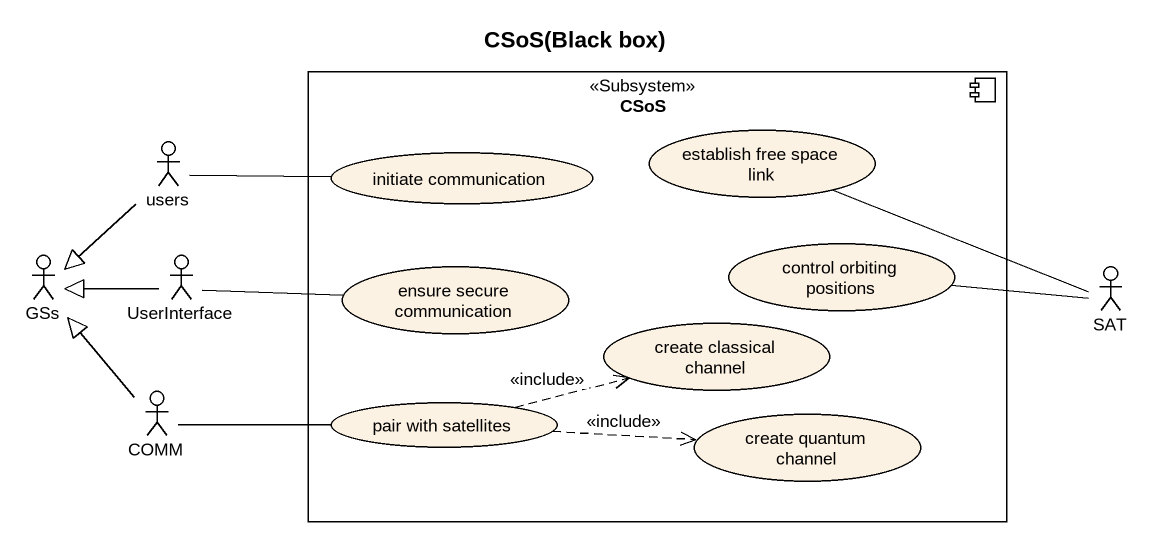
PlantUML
@startuml
title CSoS(Black box)
component CSoS <<Subsystem>> {
  usecase "initiate communication" as initiate_communication
  usecase "establish free space link" as establish_free_space_link
  usecase "control orbiting positions" as control_orbiting_positions
  usecase "ensure secure communication" as ensure_secure_communication
  usecase "create classical channel" as create_classical_channel
  usecase "pair with satellites" as pair_with_satellites
  usecase "create quantum channel" as create_quantum_channel
}
actor users
actor GSs
actor UserInterface
actor SAT
actor COMM
users -right- initiate_communication
users --|> GSs
UserInterface -left-|> GSs
UserInterface -right- ensure_secure_communication
SAT -left- establish_free_space_link
SAT -left- control_orbiting_positions
COMM -up-|> GSs
COMM -right- pair_with_satellites
pair_with_satellites .right.> create_classical_channel : <<include>>
pair_with_satellites .right.> create_quantum_channel : <<include>>
@enduml
